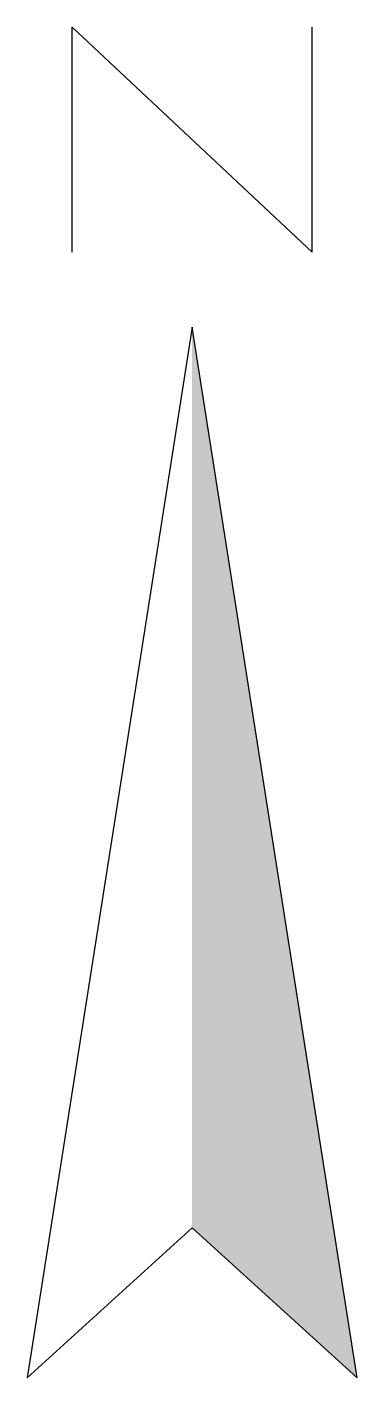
# Model space of a CAD drawing. Header units: metres. Extents: x -0.22 to 0.22, y -0.5 to 1.3.
import ezdxf

# ---------------------------------------------------------------- set-up
doc = ezdxf.new("R2010")
doc.units = ezdxf.units.M
doc.layers.add('XARCH-PLAN', color=2, linetype='Continuous')

# ---------------------------------------------------------------- blocks, each defined once
blk = doc.blocks.new('XA-North-2')
h = blk.add_hatch(color=7)
h.dxf.hatch_style = 1
h.paths.add_polyline_path([(0, 0.9), (0, -0.3), (0.22, -0.5)])
for p, q in [((-0.16, 1), (-0.16, 1.3)), ((-0.16, 1.3), (0.16, 1)), ((0.16, 1), (0.16, 1.3))]:
    blk.add_line(p, q)
blk.add_lwpolyline([(0, 0.9), (-0.22, -0.5), (0, -0.3), (0.22, -0.5)], close=True)

msp = doc.modelspace()

# ---------------------------------------------------------------- block references
at = {"layer": 'XARCH-PLAN'}
msp.add_blockref('XA-North-2', (0, 0), dxfattribs=at)

doc.saveas('drawing.dxf')
